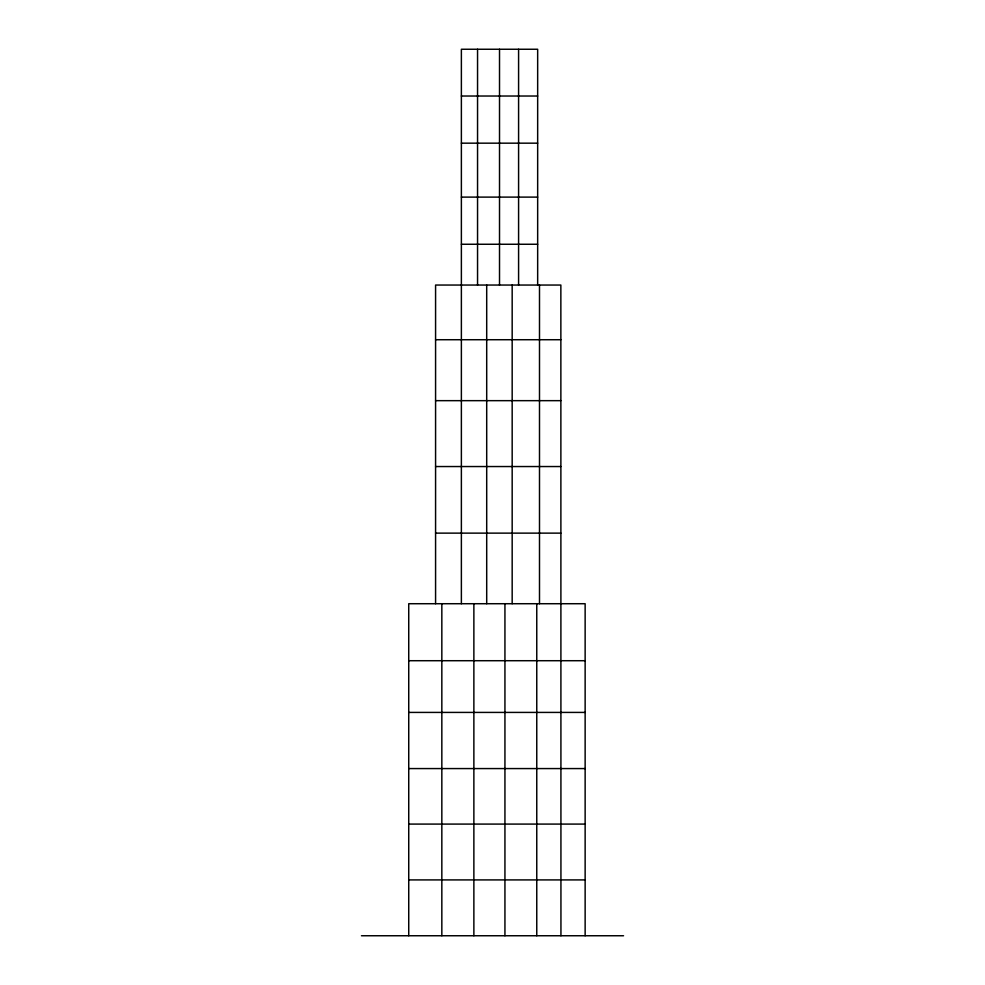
<?xml version="1.0" encoding="UTF-8"?>
<svg xmlns="http://www.w3.org/2000/svg" width="985" height="985" viewBox="0 0 985 985"><rect width="100%" height="100%" fill="white"/><g stroke="black" fill="none" stroke-linecap="round" stroke-linejoin="round"><path stroke-width="1.48" d="M461.374 96.025L537.662 96.025M461.374 143.17L537.662 143.17M461.374 197.111L537.662 197.111M461.374 244.255L537.662 244.255M435.579 339.726L560.859 339.726M435.579 400.661L560.859 400.661M435.579 466.545L560.859 466.545M435.579 533.131L560.859 533.131M408.738 660.713L585.139 660.713M408.738 712.414L585.139 712.414M408.738 768.571L585.139 768.571M408.738 824.088L585.139 824.088M408.738 879.913L585.139 879.913M361.458 935.75L623.542 935.75M585.139 935.75L585.139 603.719L408.738 603.719L408.738 935.75M560.945 935.75L560.859 285.047L435.579 285.047L435.579 603.719M539.497 285.047L539.497 603.719M537.662 285.047L537.662 49.25L461.374 49.25L461.374 603.719M536.763 603.719L536.763 935.75M518.59 49.25L518.59 285.047M512.175 285.047L512.175 603.719M504.936 603.719L504.936 935.75M499.518 49.25L499.518 285.047M486.701 285.047L486.701 603.719M477.553 49.25L477.553 285.047M473.871 603.719L473.871 935.75M441.834 603.719L441.834 935.75"/></g></svg>
